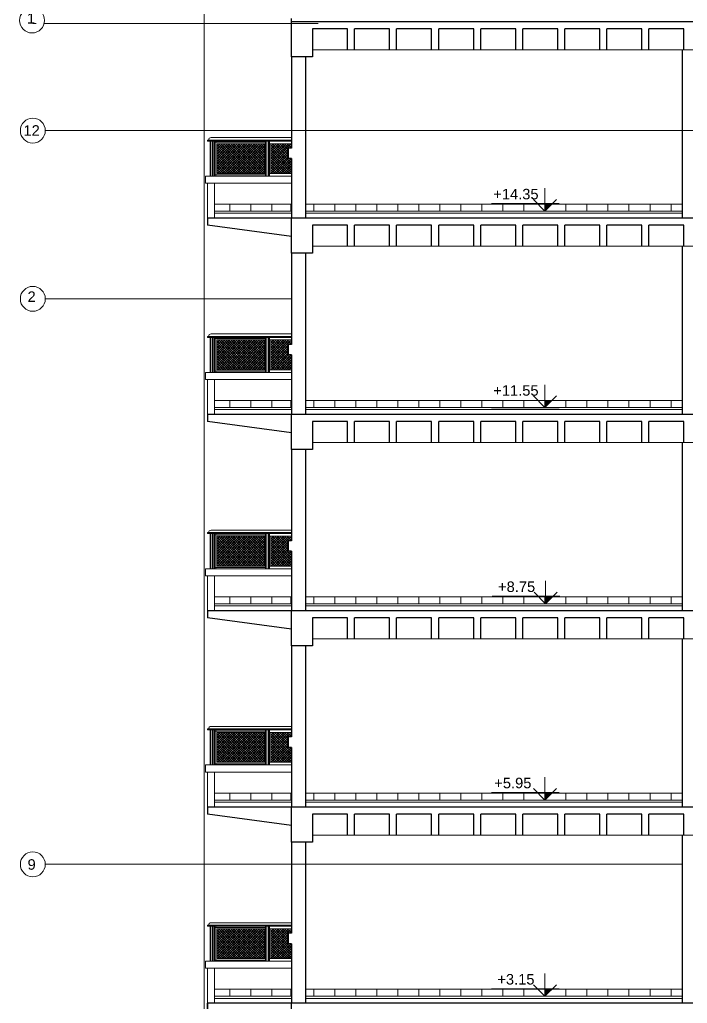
# Model space of a CAD drawing. Header units: millimetres. Extents: x 1578 to 2210, y 899 to 1032.
# Drawn here: x 2050.61 to 2060.14, y 935.11 to 949.14 of the extents above; entities that cross this region are included whole.
import ezdxf

# ---------------------------------------------------------------- set-up
doc = ezdxf.new("R2010")
doc.units = ezdxf.units.MM
for name, color, linetype, lineweight in [('COTAS', 7, 'Continuous', 15), ('ESTRUCTURA', 3, 'Continuous', 30), ('MUROS', 1, 'Continuous', 30), ('PISOS', 9, 'Continuous', 9), ('SANITARIOS', 7, 'Continuous', 20), ('TRAMAS', 7, 'Continuous', 15), ('UMBRALES', 7, 'Continuous', 18)]:
    doc.layers.add(name, color=color, linetype=linetype, lineweight=lineweight)
doc.styles.add('STYLE1', font='ARIAL.TTF')

msp = doc.modelspace()

# ---------------------------------------------------------------- hatches: boundary and pattern name
at = {"layer": 'COTAS', "ltscale": 0.05}
for points in [[(2058.104, 946.516), (2058.213, 946.516), (2058.104, 946.407)], [(2058.104, 943.714), (2058.213, 943.714), (2058.104, 943.605)], [(2058.114, 940.914), (2058.223, 940.914), (2058.114, 940.805)], [(2058.104, 938.114), (2058.213, 938.114), (2058.104, 938.005)], [(2058.104, 935.314), (2058.213, 935.314), (2058.104, 935.205)]]:
    msp.add_hatch(color=256, dxfattribs=at).paths.add_polyline_path(points)
at = {"layer": 'PISOS', "ltscale": 0.1}
h = msp.add_hatch(dxfattribs=at)
h.set_pattern_fill('ANSI37', color=256, scale=0.2, style=0)
h.set_pattern_definition([(135, (2040.672725, 871.006648), (0.0176776695, 0.0176776695), []), (45, (2040.672725, 871.006648), (0.0176776695, -0.0176776695), [])])
h.paths.add_polyline_path([(2054.105, 946.943), (2054.105, 947.368), (2053.425, 947.368), (2053.425, 946.943)])
h = msp.add_hatch(dxfattribs=at)
h.set_pattern_fill('ANSI37', color=256, scale=0.2, style=0)
h.set_pattern_definition([(135, (2041.441498, 871.006648), (0.0176776695, 0.0176776695), []), (45, (2041.441498, 871.006648), (0.0176776695, -0.0176776695), [])])
h.paths.add_polyline_path([(2054.487, 947.155), (2054.437, 947.155), (2054.437, 947.305), (2054.487, 947.305), (2054.487, 947.355), (2054.437, 947.355), (2054.437, 947.368), (2054.193, 947.368), (2054.193, 946.943), (2054.487, 946.943)])
h = msp.add_hatch(dxfattribs=at)
h.set_pattern_fill('ANSI37', color=256, scale=0.2, style=0)
h.set_pattern_definition([(135, (2040.672725, 868.206648), (0.0176776695, 0.0176776695), []), (45, (2040.672725, 868.206648), (0.0176776695, -0.0176776695), [])])
h.paths.add_polyline_path([(2054.105, 944.143), (2054.105, 944.568), (2053.425, 944.568), (2053.425, 944.143)])
h = msp.add_hatch(dxfattribs=at)
h.set_pattern_fill('ANSI37', color=256, scale=0.2, style=0)
h.set_pattern_definition([(135, (2041.441498, 868.206648), (0.0176776695, 0.0176776695), []), (45, (2041.441498, 868.206648), (0.0176776695, -0.0176776695), [])])
h.paths.add_polyline_path([(2054.487, 944.355), (2054.437, 944.355), (2054.437, 944.505), (2054.487, 944.505), (2054.487, 944.555), (2054.437, 944.555), (2054.437, 944.568), (2054.193, 944.568), (2054.193, 944.143), (2054.487, 944.143)])
h = msp.add_hatch(dxfattribs=at)
h.set_pattern_fill('ANSI37', color=256, scale=0.2, style=0)
h.set_pattern_definition([(135, (2040.672725, 865.406648), (0.0176776695, 0.0176776695), []), (45, (2040.672725, 865.406648), (0.0176776695, -0.0176776695), [])])
h.paths.add_polyline_path([(2054.105, 941.343), (2054.105, 941.768), (2053.425, 941.768), (2053.425, 941.343)])
h = msp.add_hatch(dxfattribs=at)
h.set_pattern_fill('ANSI37', color=256, scale=0.2, style=0)
h.set_pattern_definition([(135, (2041.441498, 865.406648), (0.0176776695, 0.0176776695), []), (45, (2041.441498, 865.406648), (0.0176776695, -0.0176776695), [])])
h.paths.add_polyline_path([(2054.487, 941.555), (2054.437, 941.555), (2054.437, 941.705), (2054.487, 941.705), (2054.487, 941.755), (2054.437, 941.755), (2054.437, 941.768), (2054.193, 941.768), (2054.193, 941.343), (2054.487, 941.343)])
h = msp.add_hatch(dxfattribs=at)
h.set_pattern_fill('ANSI37', color=256, scale=0.2, style=0)
h.set_pattern_definition([(135, (2040.672725, 862.606648), (0.0176776695, 0.0176776695), []), (45, (2040.672725, 862.606648), (0.0176776695, -0.0176776695), [])])
h.paths.add_polyline_path([(2054.105, 938.543), (2054.105, 938.968), (2053.425, 938.968), (2053.425, 938.543)])
h = msp.add_hatch(dxfattribs=at)
h.set_pattern_fill('ANSI37', color=256, scale=0.2, style=0)
h.set_pattern_definition([(135, (2041.441498, 862.606648), (0.0176776695, 0.0176776695), []), (45, (2041.441498, 862.606648), (0.0176776695, -0.0176776695), [])])
h.paths.add_polyline_path([(2054.487, 938.755), (2054.437, 938.755), (2054.437, 938.905), (2054.487, 938.905), (2054.487, 938.955), (2054.437, 938.955), (2054.437, 938.968), (2054.193, 938.968), (2054.193, 938.543), (2054.487, 938.543)])
h = msp.add_hatch(dxfattribs=at)
h.set_pattern_fill('ANSI37', color=256, scale=0.2, style=0)
h.set_pattern_definition([(135, (2040.672725, 859.806648), (0.0176776695, 0.0176776695), []), (45, (2040.672725, 859.806648), (0.0176776695, -0.0176776695), [])])
h.paths.add_polyline_path([(2054.105, 935.743), (2054.105, 936.168), (2053.425, 936.168), (2053.425, 935.743)])
h = msp.add_hatch(dxfattribs=at)
h.set_pattern_fill('ANSI37', color=256, scale=0.2, style=0)
h.set_pattern_definition([(135, (2041.441498, 859.806648), (0.0176776695, 0.0176776695), []), (45, (2041.441498, 859.806648), (0.0176776695, -0.0176776695), [])])
h.paths.add_polyline_path([(2054.487, 935.955), (2054.437, 935.955), (2054.437, 936.105), (2054.487, 936.105), (2054.487, 936.155), (2054.437, 936.155), (2054.437, 936.168), (2054.193, 936.168), (2054.193, 935.743), (2054.487, 935.743)])

# ---------------------------------------------------------------- linework, layer by layer
at = {"layer": 'COTAS'}
for p, q in [((2050.843, 949.082), (2050.793, 949.082)), ((2054.865, 949.082), (2050.955, 949.082)), ((2054.787, 948.705), (2061.362, 948.705)), ((2061.762, 947.555), (2050.971, 947.555)), ((2054.787, 945.905), (2061.362, 945.905)), ((2054.487, 945.155), (2050.971, 945.155)), ((2054.787, 943.105), (2061.362, 943.105)), ((2054.787, 940.305), (2061.362, 940.305)), ((2054.787, 937.505), (2061.362, 937.505)), ((2060.062, 937.088), (2050.971, 937.088))]:
    msp.add_line(p, q, dxfattribs=at)
at = {"layer": 'COTAS', "ltscale": 0.1}
for p, q in [((2058.104, 946.407), (2058.104, 946.732)), ((2058.308, 946.516), (2057.341, 946.516)), ((2058.269, 946.407), (2057.552, 946.407)), ((2058.104, 943.605), (2058.104, 943.93)), ((2058.308, 943.6), (2057.341, 943.6)), ((2058.114, 940.805), (2058.114, 941.13)), ((2058.318, 940.914), (2057.351, 940.914)), ((2058.104, 938.005), (2058.104, 938.33)), ((2058.308, 938.114), (2057.341, 938.114)), ((2058.104, 935.205), (2058.104, 935.53)), ((2058.308, 935.314), (2057.341, 935.314))]:
    msp.add_line(p, q, dxfattribs=at)
at = {"layer": 'COTAS', "ltscale": 0.05}
for p, q in [((2058.104, 946.407), (2057.941, 946.57)), ((2058.268, 946.57), (2058.104, 946.407)), ((2058.104, 943.605), (2057.941, 943.769)), ((2058.268, 943.769), (2058.104, 943.605)), ((2058.114, 940.805), (2057.951, 940.969)), ((2058.278, 940.969), (2058.114, 940.805)), ((2058.104, 938.005), (2057.941, 938.169)), ((2058.268, 938.169), (2058.104, 938.005)), ((2058.104, 935.205), (2057.941, 935.369)), ((2058.268, 935.369), (2058.104, 935.205))]:
    msp.add_line(p, q, dxfattribs=at)
for centre in [(2050.783, 949.126), (2050.793, 947.555), (2050.793, 945.155), (2050.793, 937.088)]:
    msp.add_circle(centre, 0.178, dxfattribs=at)
at = {"layer": 'ESTRUCTURA', "ltscale": 0.1}
for p, q in [((2054.487, 948.605), (2054.487, 949.155)), ((2064.712, 949.105), (2054.487, 949.105)), ((2054.787, 949.005), (2054.787, 948.605)), ((2055.287, 949.005), (2054.787, 949.005)), ((2055.287, 948.705), (2055.287, 949.005)), ((2055.387, 948.705), (2055.387, 949.005)), ((2055.887, 949.005), (2055.387, 949.005)), ((2055.887, 948.705), (2055.887, 949.005)), ((2055.987, 948.705), (2055.987, 949.005)), ((2056.487, 949.005), (2055.987, 949.005)), ((2056.487, 948.705), (2056.487, 949.005)), ((2056.587, 948.705), (2056.587, 949.005)), ((2057.087, 949.005), (2056.587, 949.005)), ((2057.087, 948.705), (2057.087, 949.005)), ((2057.187, 948.705), (2057.187, 949.005)), ((2057.687, 949.005), (2057.187, 949.005)), ((2057.687, 948.705), (2057.687, 949.005)), ((2057.787, 948.705), (2057.787, 949.005)), ((2058.287, 949.005), (2057.787, 949.005)), ((2058.287, 948.705), (2058.287, 949.005)), ((2058.387, 948.705), (2058.387, 949.005)), ((2058.887, 949.005), (2058.387, 949.005)), ((2058.887, 948.705), (2058.887, 949.005)), ((2058.987, 948.705), (2058.987, 949.005)), ((2059.487, 949.005), (2058.987, 949.005)), ((2059.487, 948.705), (2059.487, 949.005)), ((2059.587, 948.705), (2059.587, 949.005)), ((2060.087, 949.005), (2059.587, 949.005)), ((2060.087, 948.705), (2060.087, 949.005)), ((2054.787, 948.605), (2054.487, 948.605)), ((2054.487, 946.305), (2053.287, 946.305)), ((2054.487, 946.043), (2053.287, 946.205)), ((2054.487, 946.043), (2053.287, 946.205)), ((2061.362, 946.305), (2054.487, 946.305)), ((2054.487, 946.105), (2054.487, 946.305)), ((2054.487, 945.805), (2054.487, 946.205)), ((2054.787, 946.205), (2054.787, 945.805)), ((2055.287, 946.205), (2054.787, 946.205)), ((2055.287, 945.905), (2055.287, 946.205)), ((2055.387, 945.905), (2055.387, 946.205)), ((2055.887, 946.205), (2055.387, 946.205)), ((2055.887, 945.905), (2055.887, 946.205)), ((2055.987, 945.905), (2055.987, 946.205)), ((2056.487, 946.205), (2055.987, 946.205)), ((2056.487, 945.905), (2056.487, 946.205)), ((2056.587, 945.905), (2056.587, 946.205)), ((2057.087, 946.205), (2056.587, 946.205)), ((2057.087, 945.905), (2057.087, 946.205)), ((2057.187, 945.905), (2057.187, 946.205)), ((2057.687, 946.205), (2057.187, 946.205)), ((2057.687, 945.905), (2057.687, 946.205)), ((2057.787, 945.905), (2057.787, 946.205)), ((2058.287, 946.205), (2057.787, 946.205)), ((2058.287, 945.905), (2058.287, 946.205)), ((2058.387, 945.905), (2058.387, 946.205)), ((2058.887, 946.205), (2058.387, 946.205)), ((2058.887, 945.905), (2058.887, 946.205)), ((2058.987, 945.905), (2058.987, 946.205)), ((2059.487, 946.205), (2058.987, 946.205)), ((2059.487, 945.905), (2059.487, 946.205)), ((2059.587, 945.905), (2059.587, 946.205)), ((2060.087, 946.205), (2059.587, 946.205)), ((2060.087, 945.905), (2060.087, 946.205)), ((2054.787, 945.805), (2054.487, 945.805)), ((2054.487, 943.505), (2053.287, 943.505)), ((2054.487, 943.243), (2053.287, 943.405)), ((2054.487, 943.243), (2053.287, 943.405)), ((2061.362, 943.505), (2054.487, 943.505)), ((2054.487, 943.305), (2054.487, 943.505)), ((2054.487, 943.005), (2054.487, 943.405)), ((2054.787, 943.405), (2054.787, 943.005)), ((2055.287, 943.405), (2054.787, 943.405)), ((2055.287, 943.105), (2055.287, 943.405)), ((2055.387, 943.105), (2055.387, 943.405)), ((2055.887, 943.405), (2055.387, 943.405)), ((2055.887, 943.105), (2055.887, 943.405)), ((2055.987, 943.105), (2055.987, 943.405)), ((2056.487, 943.405), (2055.987, 943.405)), ((2056.487, 943.105), (2056.487, 943.405)), ((2056.587, 943.105), (2056.587, 943.405)), ((2057.087, 943.405), (2056.587, 943.405)), ((2057.087, 943.105), (2057.087, 943.405)), ((2057.187, 943.105), (2057.187, 943.405)), ((2057.687, 943.405), (2057.187, 943.405)), ((2057.687, 943.105), (2057.687, 943.405)), ((2057.787, 943.105), (2057.787, 943.405)), ((2058.287, 943.405), (2057.787, 943.405)), ((2058.287, 943.105), (2058.287, 943.405)), ((2058.387, 943.105), (2058.387, 943.405)), ((2058.887, 943.405), (2058.387, 943.405)), ((2058.887, 943.105), (2058.887, 943.405)), ((2058.987, 943.105), (2058.987, 943.405)), ((2059.487, 943.405), (2058.987, 943.405)), ((2059.487, 943.105), (2059.487, 943.405)), ((2059.587, 943.105), (2059.587, 943.405)), ((2060.087, 943.405), (2059.587, 943.405)), ((2060.087, 943.105), (2060.087, 943.405)), ((2054.787, 943.005), (2054.487, 943.005)), ((2054.487, 940.705), (2053.287, 940.705)), ((2054.487, 940.443), (2053.287, 940.605)), ((2054.487, 940.443), (2053.287, 940.605)), ((2054.487, 940.205), (2054.487, 940.705)), ((2061.362, 940.705), (2054.487, 940.705)), ((2054.787, 940.605), (2054.787, 940.205)), ((2055.287, 940.605), (2054.787, 940.605)), ((2055.287, 940.305), (2055.287, 940.605)), ((2055.387, 940.305), (2055.387, 940.605)), ((2055.887, 940.605), (2055.387, 940.605)), ((2055.887, 940.305), (2055.887, 940.605)), ((2055.987, 940.305), (2055.987, 940.605)), ((2056.487, 940.605), (2055.987, 940.605)), ((2056.487, 940.305), (2056.487, 940.605)), ((2056.587, 940.305), (2056.587, 940.605)), ((2057.087, 940.605), (2056.587, 940.605)), ((2057.087, 940.305), (2057.087, 940.605)), ((2057.187, 940.305), (2057.187, 940.605)), ((2057.687, 940.605), (2057.187, 940.605)), ((2057.687, 940.305), (2057.687, 940.605)), ((2057.787, 940.305), (2057.787, 940.605)), ((2058.287, 940.605), (2057.787, 940.605)), ((2058.287, 940.305), (2058.287, 940.605)), ((2058.387, 940.305), (2058.387, 940.605)), ((2058.887, 940.605), (2058.387, 940.605)), ((2058.887, 940.305), (2058.887, 940.605)), ((2058.987, 940.305), (2058.987, 940.605)), ((2059.487, 940.605), (2058.987, 940.605)), ((2059.487, 940.305), (2059.487, 940.605)), ((2059.587, 940.305), (2059.587, 940.605)), ((2060.087, 940.605), (2059.587, 940.605)), ((2060.087, 940.305), (2060.087, 940.605)), ((2054.787, 940.205), (2054.487, 940.205)), ((2054.487, 937.905), (2053.287, 937.905)), ((2054.487, 937.643), (2053.287, 937.805)), ((2054.487, 937.643), (2053.287, 937.805)), ((2061.362, 937.905), (2054.487, 937.905)), ((2054.487, 937.705), (2054.487, 937.905)), ((2054.487, 937.405), (2054.487, 937.805)), ((2054.787, 937.805), (2054.787, 937.405)), ((2055.287, 937.805), (2054.787, 937.805)), ((2055.287, 937.505), (2055.287, 937.805)), ((2055.387, 937.505), (2055.387, 937.805)), ((2055.887, 937.805), (2055.387, 937.805)), ((2055.887, 937.505), (2055.887, 937.805)), ((2055.987, 937.505), (2055.987, 937.805)), ((2056.487, 937.805), (2055.987, 937.805)), ((2056.487, 937.505), (2056.487, 937.805)), ((2056.587, 937.505), (2056.587, 937.805)), ((2057.087, 937.805), (2056.587, 937.805)), ((2057.087, 937.505), (2057.087, 937.805)), ((2057.187, 937.505), (2057.187, 937.805)), ((2057.687, 937.805), (2057.187, 937.805)), ((2057.687, 937.505), (2057.687, 937.805)), ((2057.787, 937.505), (2057.787, 937.805)), ((2058.287, 937.805), (2057.787, 937.805)), ((2058.287, 937.505), (2058.287, 937.805)), ((2058.387, 937.505), (2058.387, 937.805)), ((2058.887, 937.805), (2058.387, 937.805)), ((2058.887, 937.505), (2058.887, 937.805)), ((2058.987, 937.505), (2058.987, 937.805)), ((2059.487, 937.805), (2058.987, 937.805)), ((2059.487, 937.505), (2059.487, 937.805)), ((2059.587, 937.505), (2059.587, 937.805)), ((2060.087, 937.805), (2059.587, 937.805)), ((2060.087, 937.505), (2060.087, 937.805)), ((2054.787, 937.405), (2054.487, 937.405)), ((2053.287, 935.005), (2053.287, 935.105)), ((2053.487, 935.105), (2053.287, 935.105)), ((2061.362, 935.105), (2053.487, 935.105)), ((2054.487, 934.605), (2054.487, 935.105))]:
    msp.add_line(p, q, dxfattribs=at)
at = {"layer": 'ESTRUCTURA', "ltscale": 0.05}
for p, q in [((2053.287, 946.305), (2053.287, 946.205)), ((2053.287, 943.505), (2053.287, 943.405)), ((2053.287, 940.705), (2053.287, 940.605)), ((2053.287, 937.905), (2053.287, 937.805)), ((2053.287, 935.105), (2053.287, 935.005))]:
    msp.add_line(p, q, dxfattribs=at)
at = {"layer": 'MUROS', "ltscale": 0.1}
for p, q in [((2054.487, 948.605), (2054.487, 947.305)), ((2054.687, 948.605), (2054.687, 947.305)), ((2060.062, 948.705), (2060.062, 946.305)), ((2054.437, 947.305), (2054.437, 947.155)), ((2054.487, 947.305), (2054.437, 947.305)), ((2054.687, 947.305), (2054.687, 946.305)), ((2054.487, 947.155), (2054.437, 947.155)), ((2054.487, 947.155), (2054.487, 946.305)), ((2054.487, 945.805), (2054.487, 944.505)), ((2054.687, 945.805), (2054.687, 944.505)), ((2060.062, 945.905), (2060.062, 943.505)), ((2054.437, 944.505), (2054.437, 944.355)), ((2054.487, 944.505), (2054.437, 944.505)), ((2054.687, 944.505), (2054.687, 943.505)), ((2054.487, 944.355), (2054.437, 944.355)), ((2054.487, 944.355), (2054.487, 943.505)), ((2054.487, 943.005), (2054.487, 941.705)), ((2054.687, 943.005), (2054.687, 941.705)), ((2060.062, 943.105), (2060.062, 940.705)), ((2054.437, 941.705), (2054.437, 941.555)), ((2054.487, 941.705), (2054.437, 941.705)), ((2054.687, 941.705), (2054.687, 940.705)), ((2054.487, 941.555), (2054.437, 941.555)), ((2054.487, 941.555), (2054.487, 940.705)), ((2060.062, 940.305), (2060.062, 937.905)), ((2054.487, 940.205), (2054.487, 938.905)), ((2054.687, 940.205), (2054.687, 938.905)), ((2054.437, 938.905), (2054.437, 938.755)), ((2054.487, 938.905), (2054.437, 938.905)), ((2054.687, 938.905), (2054.687, 937.905)), ((2054.487, 938.755), (2054.437, 938.755)), ((2054.487, 938.755), (2054.487, 937.905)), ((2060.062, 937.505), (2060.062, 935.105)), ((2054.487, 937.405), (2054.487, 936.105)), ((2054.687, 937.405), (2054.687, 936.105)), ((2054.437, 936.105), (2054.437, 935.955)), ((2054.487, 936.105), (2054.437, 936.105)), ((2054.687, 936.105), (2054.687, 935.105)), ((2054.487, 935.955), (2054.437, 935.955)), ((2054.487, 935.955), (2054.487, 935.105))]:
    msp.add_line(p, q, dxfattribs=at)
at = {"layer": 'PISOS'}
for p, q in [((2053.336, 947.405), (2053.336, 946.905)), ((2053.357, 947.405), (2053.357, 946.905)), ((2053.378, 947.405), (2053.378, 946.905)), ((2054.113, 947.405), (2054.113, 946.905)), ((2054.134, 947.405), (2054.134, 946.905)), ((2054.156, 947.405), (2054.156, 946.905)), ((2053.336, 944.605), (2053.336, 944.105)), ((2053.357, 944.605), (2053.357, 944.105)), ((2053.378, 944.605), (2053.378, 944.105)), ((2054.113, 944.605), (2054.113, 944.105)), ((2054.134, 944.605), (2054.134, 944.105)), ((2054.156, 944.605), (2054.156, 944.105)), ((2053.336, 941.805), (2053.336, 941.305)), ((2053.357, 941.805), (2053.357, 941.305)), ((2053.378, 941.805), (2053.378, 941.305)), ((2054.113, 941.805), (2054.113, 941.305)), ((2054.134, 941.805), (2054.134, 941.305)), ((2054.156, 941.805), (2054.156, 941.305)), ((2053.336, 939.005), (2053.336, 938.505)), ((2053.357, 939.005), (2053.357, 938.505)), ((2053.378, 939.005), (2053.378, 938.505)), ((2054.113, 939.005), (2054.113, 938.505)), ((2054.134, 939.005), (2054.134, 938.505)), ((2054.156, 939.005), (2054.156, 938.505)), ((2053.336, 936.205), (2053.336, 935.705)), ((2053.357, 936.205), (2053.357, 935.705)), ((2053.378, 936.205), (2053.378, 935.705)), ((2054.113, 936.205), (2054.113, 935.705)), ((2054.134, 936.205), (2054.134, 935.705)), ((2054.156, 936.205), (2054.156, 935.705))]:
    msp.add_line(p, q, dxfattribs=at)
at = {"layer": 'SANITARIOS'}
for p, q in [((2054.487, 947.42), (2053.287, 947.42)), ((2053.287, 947.405), (2053.287, 947.42)), ((2054.487, 947.405), (2053.287, 947.405)), ((2053.327, 947.405), (2053.327, 946.905)), ((2054.487, 947.455), (2053.337, 947.455)), ((2053.387, 947.405), (2053.387, 946.905)), ((2054.105, 947.368), (2054.105, 946.943)), ((2054.165, 947.405), (2054.165, 946.905)), ((2054.487, 944.655), (2053.337, 944.655)), ((2054.487, 944.62), (2053.287, 944.62)), ((2053.287, 944.605), (2053.287, 944.62)), ((2054.487, 944.605), (2053.287, 944.605)), ((2053.327, 944.605), (2053.327, 944.105)), ((2053.387, 944.605), (2053.387, 944.105)), ((2054.105, 944.568), (2054.105, 944.143)), ((2054.165, 944.605), (2054.165, 944.105)), ((2054.487, 941.855), (2053.337, 941.855)), ((2054.487, 941.82), (2053.287, 941.82)), ((2053.287, 941.805), (2053.287, 941.82)), ((2054.487, 941.805), (2053.287, 941.805)), ((2053.327, 941.805), (2053.327, 941.305)), ((2053.387, 941.805), (2053.387, 941.305)), ((2054.105, 941.768), (2054.105, 941.343)), ((2054.165, 941.805), (2054.165, 941.305)), ((2054.487, 939.055), (2053.337, 939.055)), ((2054.487, 939.02), (2053.287, 939.02)), ((2053.287, 939.005), (2053.287, 939.02)), ((2054.487, 939.005), (2053.287, 939.005)), ((2053.327, 939.005), (2053.327, 938.505)), ((2053.387, 939.005), (2053.387, 938.505)), ((2054.105, 938.968), (2054.105, 938.543)), ((2054.165, 939.005), (2054.165, 938.505)), ((2054.487, 936.255), (2053.337, 936.255)), ((2054.487, 936.22), (2053.287, 936.22)), ((2053.287, 936.205), (2053.287, 936.22)), ((2054.487, 936.205), (2053.287, 936.205)), ((2053.327, 936.205), (2053.327, 935.705)), ((2053.387, 936.205), (2053.387, 935.705)), ((2054.105, 936.168), (2054.105, 935.743)), ((2054.165, 936.205), (2054.165, 935.705))]:
    msp.add_line(p, q, dxfattribs=at)
for centre in [(2053.337, 947.42), (2053.337, 944.62), (2053.337, 941.82), (2053.337, 939.02), (2053.337, 936.22)]:
    msp.add_arc(centre, 0.035, 90, 180, dxfattribs=at)
at = {"layer": 'TRAMAS', "ltscale": 0.1}
for p, q in [((2053.237, 953.955), (2053.237, 934.805)), ((2053.604, 946.505), (2053.604, 946.405)), ((2053.904, 946.505), (2053.904, 946.405)), ((2054.204, 946.505), (2054.204, 946.405)), ((2054.804, 946.505), (2054.804, 946.405)), ((2055.104, 946.505), (2055.104, 946.405)), ((2055.404, 946.505), (2055.404, 946.405)), ((2055.704, 946.505), (2055.704, 946.405)), ((2056.004, 946.505), (2056.004, 946.405)), ((2056.304, 946.505), (2056.304, 946.405)), ((2056.604, 946.505), (2056.604, 946.405)), ((2056.904, 946.505), (2056.904, 946.405)), ((2057.204, 946.505), (2057.204, 946.405)), ((2057.504, 946.505), (2057.504, 946.405)), ((2058.104, 946.505), (2058.104, 946.405)), ((2058.404, 946.505), (2058.404, 946.405)), ((2058.704, 946.505), (2058.704, 946.405)), ((2059.004, 946.505), (2059.004, 946.405)), ((2059.304, 946.505), (2059.304, 946.405)), ((2054.487, 946.375), (2053.387, 946.375)), ((2060.062, 946.375), (2054.687, 946.375)), ((2053.604, 943.705), (2053.604, 943.605)), ((2053.904, 943.705), (2053.904, 943.605)), ((2054.204, 943.705), (2054.204, 943.605)), ((2054.804, 943.705), (2054.804, 943.605)), ((2055.104, 943.705), (2055.104, 943.605)), ((2055.404, 943.705), (2055.404, 943.605)), ((2055.704, 943.705), (2055.704, 943.605)), ((2056.004, 943.705), (2056.004, 943.605)), ((2056.304, 943.705), (2056.304, 943.605)), ((2056.604, 943.705), (2056.604, 943.605)), ((2056.904, 943.705), (2056.904, 943.605)), ((2057.204, 943.705), (2057.204, 943.605)), ((2057.504, 943.705), (2057.504, 943.605)), ((2058.104, 943.705), (2058.104, 943.605)), ((2058.404, 943.705), (2058.404, 943.605)), ((2058.704, 943.705), (2058.704, 943.605)), ((2059.004, 943.705), (2059.004, 943.605)), ((2059.304, 943.705), (2059.304, 943.605)), ((2054.487, 943.575), (2053.387, 943.575)), ((2060.062, 943.575), (2054.687, 943.575)), ((2053.604, 940.905), (2053.604, 940.805)), ((2053.904, 940.905), (2053.904, 940.805)), ((2054.204, 940.905), (2054.204, 940.805)), ((2054.804, 940.905), (2054.804, 940.805)), ((2055.104, 940.905), (2055.104, 940.805)), ((2055.404, 940.905), (2055.404, 940.805)), ((2055.404, 940.905), (2055.404, 940.805)), ((2055.704, 940.905), (2055.704, 940.805)), ((2055.704, 940.905), (2055.704, 940.805)), ((2056.004, 940.905), (2056.004, 940.805)), ((2056.004, 940.905), (2056.004, 940.805)), ((2056.304, 940.905), (2056.304, 940.805)), ((2056.304, 940.905), (2056.304, 940.805)), ((2056.604, 940.905), (2056.604, 940.805)), ((2056.604, 940.905), (2056.604, 940.805)), ((2056.904, 940.905), (2056.904, 940.805)), ((2056.904, 940.905), (2056.904, 940.805)), ((2057.204, 940.905), (2057.204, 940.805)), ((2057.204, 940.905), (2057.204, 940.805)), ((2057.504, 940.905), (2057.504, 940.805)), ((2057.504, 940.905), (2057.504, 940.805)), ((2058.104, 940.905), (2058.104, 940.805)), ((2058.104, 940.905), (2058.104, 940.805)), ((2058.404, 940.905), (2058.404, 940.805)), ((2058.404, 940.905), (2058.404, 940.805)), ((2058.704, 940.905), (2058.704, 940.805)), ((2058.704, 940.905), (2058.704, 940.805)), ((2059.004, 940.905), (2059.004, 940.805)), ((2059.004, 940.905), (2059.004, 940.805)), ((2059.304, 940.905), (2059.304, 940.805)), ((2059.304, 940.905), (2059.304, 940.805)), ((2054.487, 940.775), (2053.387, 940.775)), ((2060.062, 940.775), (2054.687, 940.775)), ((2053.604, 938.105), (2053.604, 938.005)), ((2053.904, 938.105), (2053.904, 938.005)), ((2054.204, 938.105), (2054.204, 938.005)), ((2054.804, 938.105), (2054.804, 938.005)), ((2055.104, 938.105), (2055.104, 938.005)), ((2055.404, 938.105), (2055.404, 938.005)), ((2055.704, 938.105), (2055.704, 938.005)), ((2056.004, 938.105), (2056.004, 938.005)), ((2056.304, 938.105), (2056.304, 938.005)), ((2056.604, 938.105), (2056.604, 938.005)), ((2056.904, 938.105), (2056.904, 938.005)), ((2057.204, 938.105), (2057.204, 938.005)), ((2057.504, 938.105), (2057.504, 938.005)), ((2058.104, 938.105), (2058.104, 938.005)), ((2058.404, 938.105), (2058.404, 938.005)), ((2058.704, 938.105), (2058.704, 938.005)), ((2059.004, 938.105), (2059.004, 938.005)), ((2059.304, 938.105), (2059.304, 938.005)), ((2054.487, 937.975), (2053.387, 937.975)), ((2060.062, 937.975), (2054.687, 937.975)), ((2053.604, 935.305), (2053.604, 935.205)), ((2053.904, 935.305), (2053.904, 935.205)), ((2054.204, 935.305), (2054.204, 935.205)), ((2054.804, 935.305), (2054.804, 935.205)), ((2055.104, 935.305), (2055.104, 935.205)), ((2055.404, 935.305), (2055.404, 935.205)), ((2055.704, 935.305), (2055.704, 935.205)), ((2056.004, 935.305), (2056.004, 935.205)), ((2056.304, 935.305), (2056.304, 935.205)), ((2056.604, 935.305), (2056.604, 935.205)), ((2056.904, 935.305), (2056.904, 935.205)), ((2057.204, 935.305), (2057.204, 935.205)), ((2057.504, 935.305), (2057.504, 935.205)), ((2058.104, 935.305), (2058.104, 935.205)), ((2058.404, 935.305), (2058.404, 935.205)), ((2058.704, 935.305), (2058.704, 935.205)), ((2059.004, 935.305), (2059.004, 935.205)), ((2059.304, 935.305), (2059.304, 935.205)), ((2054.487, 935.175), (2053.387, 935.175)), ((2060.062, 935.175), (2054.687, 935.175))]:
    msp.add_line(p, q, dxfattribs=at)
at = {"layer": 'TRAMAS'}
for p, q in [((2054.105, 947.368), (2053.425, 947.368)), ((2053.425, 947.368), (2053.425, 946.943)), ((2054.487, 947.368), (2054.173, 947.368)), ((2054.193, 947.368), (2054.193, 946.943)), ((2053.425, 946.943), (2054.105, 946.943)), ((2054.173, 946.943), (2054.487, 946.943)), ((2054.105, 944.568), (2053.425, 944.568)), ((2053.425, 944.568), (2053.425, 944.143)), ((2054.487, 944.568), (2054.173, 944.568)), ((2054.193, 944.568), (2054.193, 944.143)), ((2053.425, 944.143), (2054.105, 944.143)), ((2054.173, 944.143), (2054.487, 944.143)), ((2054.105, 941.768), (2053.425, 941.768)), ((2053.425, 941.768), (2053.425, 941.343)), ((2054.487, 941.768), (2054.173, 941.768)), ((2054.193, 941.768), (2054.193, 941.343)), ((2053.425, 941.343), (2054.105, 941.343)), ((2054.173, 941.343), (2054.487, 941.343)), ((2054.105, 938.968), (2053.425, 938.968)), ((2053.425, 938.968), (2053.425, 938.543)), ((2054.487, 938.968), (2054.173, 938.968)), ((2054.193, 938.968), (2054.193, 938.543)), ((2053.425, 938.543), (2054.105, 938.543)), ((2054.173, 938.543), (2054.487, 938.543)), ((2054.105, 936.168), (2053.425, 936.168)), ((2053.425, 936.168), (2053.425, 935.743)), ((2054.487, 936.168), (2054.173, 936.168)), ((2054.193, 936.168), (2054.193, 935.743)), ((2053.425, 935.743), (2054.105, 935.743)), ((2054.173, 935.743), (2054.487, 935.743))]:
    msp.add_line(p, q, dxfattribs=at)
at = {"layer": 'UMBRALES'}
for p, q in [((2054.113, 947.388), (2053.387, 947.388)), ((2053.405, 947.405), (2053.405, 946.905)), ((2054.173, 947.405), (2054.173, 946.905)), ((2053.387, 946.923), (2054.113, 946.923)), ((2054.113, 944.588), (2053.387, 944.588)), ((2053.405, 944.605), (2053.405, 944.105)), ((2054.173, 944.605), (2054.173, 944.105)), ((2053.387, 944.123), (2054.113, 944.123)), ((2054.113, 941.788), (2053.387, 941.788)), ((2053.405, 941.805), (2053.405, 941.305)), ((2054.173, 941.805), (2054.173, 941.305)), ((2053.387, 941.323), (2054.113, 941.323)), ((2054.113, 938.988), (2053.387, 938.988)), ((2053.405, 939.005), (2053.405, 938.505)), ((2054.173, 939.005), (2054.173, 938.505)), ((2053.387, 938.523), (2054.113, 938.523)), ((2054.113, 936.188), (2053.387, 936.188)), ((2053.405, 936.205), (2053.405, 935.705)), ((2054.173, 936.205), (2054.173, 935.705)), ((2053.387, 935.723), (2054.113, 935.723))]:
    msp.add_line(p, q, dxfattribs=at)
at = {"layer": 'UMBRALES', "ltscale": 0.1}
for p, q in [((2053.257, 946.905), (2054.487, 946.905)), ((2053.257, 946.905), (2053.257, 946.805)), ((2053.257, 946.805), (2054.487, 946.805)), ((2053.287, 946.805), (2053.287, 946.305)), ((2053.387, 946.805), (2053.387, 946.305)), ((2054.487, 946.505), (2053.387, 946.505)), ((2054.478, 946.505), (2054.478, 946.405)), ((2060.062, 946.505), (2054.687, 946.505)), ((2057.804, 946.505), (2057.804, 946.405)), ((2059.604, 946.505), (2059.604, 946.405)), ((2059.904, 946.505), (2059.904, 946.405)), ((2054.487, 946.405), (2053.387, 946.405)), ((2060.062, 946.405), (2054.687, 946.405)), ((2053.257, 944.105), (2054.487, 944.105)), ((2053.257, 944.105), (2053.257, 944.005)), ((2053.257, 944.005), (2054.487, 944.005)), ((2053.287, 944.005), (2053.287, 943.505)), ((2053.387, 944.005), (2053.387, 943.505)), ((2054.487, 943.705), (2053.387, 943.705)), ((2054.478, 943.705), (2054.478, 943.605)), ((2060.062, 943.705), (2054.687, 943.705)), ((2057.804, 943.705), (2057.804, 943.605)), ((2059.604, 943.705), (2059.604, 943.605)), ((2059.904, 943.705), (2059.904, 943.605)), ((2054.487, 943.605), (2053.387, 943.605)), ((2060.062, 943.605), (2054.687, 943.605)), ((2053.257, 941.305), (2054.487, 941.305)), ((2053.257, 941.305), (2053.257, 941.205)), ((2053.257, 941.205), (2054.487, 941.205)), ((2053.287, 941.205), (2053.287, 940.705)), ((2053.387, 941.205), (2053.387, 940.705)), ((2054.487, 940.905), (2053.387, 940.905)), ((2054.478, 940.905), (2054.478, 940.805)), ((2060.062, 940.905), (2054.687, 940.905)), ((2057.804, 940.905), (2057.804, 940.805)), ((2057.804, 940.905), (2057.804, 940.805)), ((2059.604, 940.905), (2059.604, 940.805)), ((2059.904, 940.905), (2059.904, 940.805)), ((2054.487, 940.805), (2053.387, 940.805)), ((2060.062, 940.805), (2054.687, 940.805)), ((2053.257, 938.505), (2054.487, 938.505)), ((2053.257, 938.505), (2053.257, 938.405)), ((2053.257, 938.405), (2054.487, 938.405)), ((2053.287, 938.405), (2053.287, 937.905)), ((2053.387, 938.405), (2053.387, 937.905)), ((2054.487, 938.105), (2053.387, 938.105)), ((2054.478, 938.105), (2054.478, 938.005)), ((2060.062, 938.105), (2054.687, 938.105)), ((2057.804, 938.105), (2057.804, 938.005)), ((2059.604, 938.105), (2059.604, 938.005)), ((2059.904, 938.105), (2059.904, 938.005)), ((2054.487, 938.005), (2053.387, 938.005)), ((2060.062, 938.005), (2054.687, 938.005)), ((2053.257, 935.705), (2054.487, 935.705)), ((2053.257, 935.705), (2053.257, 935.605)), ((2053.257, 935.605), (2054.487, 935.605)), ((2053.287, 935.605), (2053.287, 935.105)), ((2053.387, 935.605), (2053.387, 935.105)), ((2054.487, 935.305), (2053.387, 935.305)), ((2054.478, 935.305), (2054.478, 935.205)), ((2060.062, 935.305), (2054.687, 935.305)), ((2057.804, 935.305), (2057.804, 935.205)), ((2059.604, 935.305), (2059.604, 935.205)), ((2059.904, 935.305), (2059.904, 935.205)), ((2054.487, 935.205), (2053.387, 935.205)), ((2060.062, 935.205), (2054.687, 935.205))]:
    msp.add_line(p, q, dxfattribs=at)

# ---------------------------------------------------------------- texts
at = {"layer": 'COTAS', "ltscale": 0.1, "char_height": 0.15, "attachment_point": 5, "style": 'STYLE1'}
for s, insert in [('1', (2050.766, 949.157)), ('12', (2050.776, 947.557)), ('+14.35', (2057.69, 946.648)), ('2', (2050.776, 945.186)), ('+11.55', (2057.69, 943.847)), ('+8.75', (2057.7, 941.047)), ('+5.95', (2057.646, 938.247)), ('9', (2050.776, 937.085)), ('+3.15', (2057.69, 935.447))]:
    msp.add_mtext(s, dxfattribs=dict(at, insert=insert))

doc.saveas('drawing.dxf')
